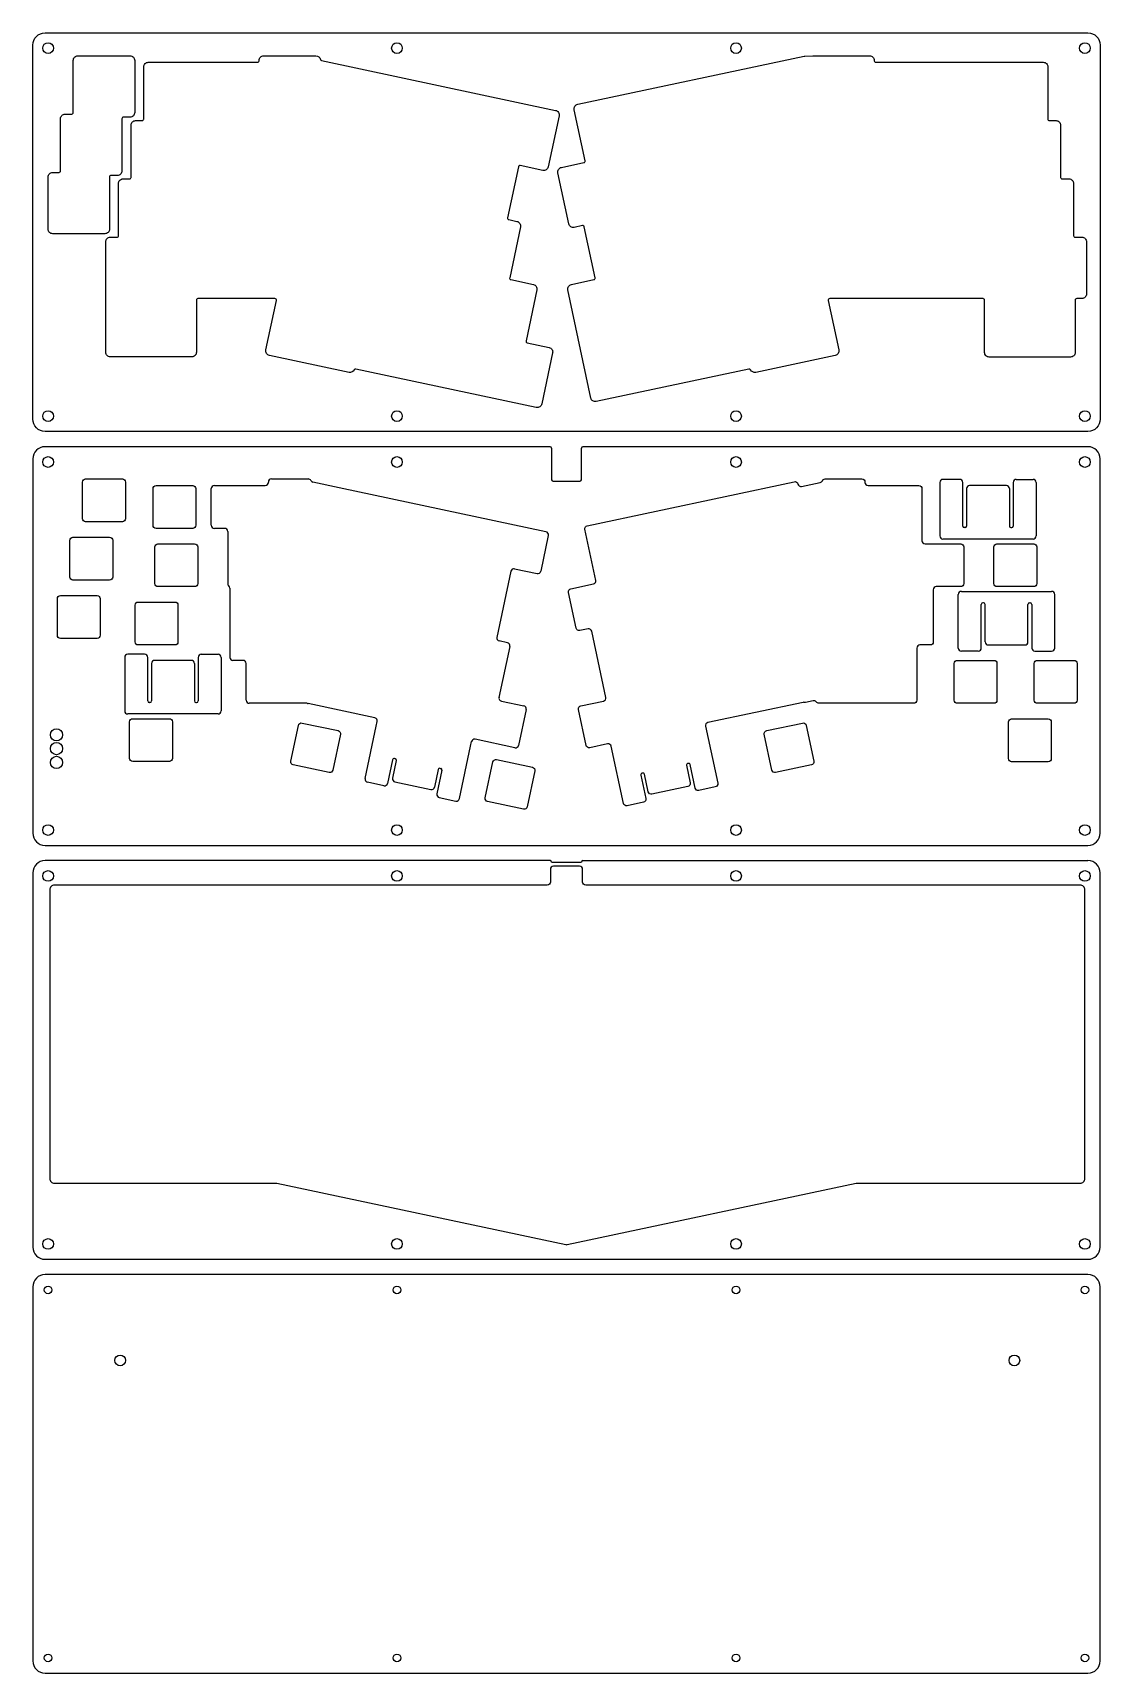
# Model space of a CAD drawing. Header units: millimetres. Extents: x 537 to 886, y -87 to 449.
import ezdxf

# ---------------------------------------------------------------- set-up
doc = ezdxf.new("R2010")
doc.units = ezdxf.units.MM
doc.layers.get('0').update_dxf_attribs({"linetype": 'CONTINUOUS'})

msp = doc.modelspace()

# ---------------------------------------------------------------- linework, layer by layer
for p, q in [((631.37, 440.28), (631.37, 440.29)), ((642.49, 339.5), (642.49, 339.5)), ((706.42, 314.04), (541.37, 314.04)), ((706.92, 313.54), (706.92, 303.27)), ((716.62, 303.27), (716.62, 313.54)), ((882.17, 314.04), (717.12, 314.04)), ((537.37, 310.04), (537.37, 187.79)), ((886.17, 187.79), (886.17, 310.04)), ((595.7, 288.37), (595.7, 300.37)), ((596.7, 301.37), (613.34, 301.37)), ((614.34, 302.37), (614.34, 302.51)), ((615.34, 303.51), (627.34, 303.51)), ((637.43, 300.64), (628.91, 302.45)), ((705.06, 286.26), (637.43, 300.64)), ((707.42, 302.77), (716.12, 302.77)), ((833.75, 302.37), (833.75, 284.87)), ((840.25, 303.37), (834.75, 303.37)), ((841.25, 288.12), (841.25, 302.37)), ((842.5, 300.37), (842.5, 288.12)), ((855.5, 301.37), (843.5, 301.37)), ((856.5, 300.37), (856.5, 288.12)), ((857.75, 302.37), (857.75, 288.12)), ((858.75, 303.37), (864.25, 303.37)), ((865.25, 302.37), (865.25, 284.87)), ((600.06, 287.37), (596.7, 287.37)), ((601.06, 286.37), (601.06, 269.32)), ((705.83, 285.08), (703.34, 273.34)), ((842, 287.62), (841.75, 287.62)), ((857, 287.62), (857.25, 287.62)), ((864.25, 283.87), (834.75, 283.87)), ((693.6, 273.36), (689.01, 251.74)), ((694.79, 274.13), (702.15, 272.57)), ((601.76, 267.8), (601.76, 245.22)), ((839.81, 248.27), (839.81, 265.77)), ((840.81, 266.77), (870.31, 266.77)), ((848.06, 263.02), (847.81, 263.02)), ((863.06, 263.02), (863.31, 263.02)), ((871.31, 248.27), (871.31, 265.77)), ((847.31, 248.27), (847.31, 262.52)), ((848.56, 250.27), (848.56, 262.52)), ((862.56, 250.27), (862.56, 262.52)), ((863.81, 262.52), (863.81, 248.27)), ((693.25, 248.8), (689.71, 232.12)), ((692.48, 249.98), (689.78, 250.56)), ((846.31, 247.27), (840.81, 247.27)), ((849.56, 249.27), (861.56, 249.27)), ((864.81, 247.27), (870.31, 247.27)), ((567.41, 245.22), (567.41, 227.72)), ((573.91, 246.22), (568.41, 246.22)), ((574.91, 230.97), (574.91, 245.22)), ((576.16, 243.22), (576.16, 230.97)), ((589.16, 244.22), (577.16, 244.22)), ((590.16, 243.22), (590.16, 230.97)), ((591.41, 245.22), (591.41, 230.97)), ((592.41, 246.22), (597.91, 246.22)), ((598.91, 245.22), (598.91, 227.72)), ((606.11, 244.22), (602.76, 244.22)), ((607.11, 231.22), (607.11, 243.22)), ((690.48, 230.94), (697.83, 229.37)), ((597.91, 226.72), (568.41, 226.72)), ((575.66, 230.47), (575.41, 230.47)), ((590.66, 230.47), (590.91, 230.47)), ((626.77, 230.22), (608.11, 230.22)), ((649.17, 225.43), (627.31, 230.09)), ((698.6, 228.19), (696.11, 216.45)), ((645.97, 205.59), (649.61, 222.7)), ((649.61, 222.7), (649.94, 224.25)), ((676.78, 199.04), (680.42, 216.16)), ((680.42, 216.16), (680.74, 217.68)), ((694.92, 215.68), (681.93, 218.45)), ((654.94, 211.73), (653.3, 204.03)), ((656.16, 211.47), (654.94, 205.72)), ((655.78, 212.06), (655.54, 212.12)), ((652.12, 203.26), (646.74, 204.4)), ((655.71, 204.54), (667.45, 202.04)), ((669.86, 208.56), (668.64, 202.81)), ((671.08, 208.3), (669.44, 200.6)), ((670.45, 208.95), (670.7, 208.89)), ((670.21, 199.41), (675.59, 198.27)), ((541.37, 183.79), (882.17, 183.79)), ((706.42, 178.79), (541.37, 178.79)), ((706.92, 178.29), (716.62, 178.29)), ((717.12, 178.79), (882.17, 178.79)), ((537.37, 174.79), (537.37, 52.54)), ((886.17, 52.54), (886.17, 174.79)), ((541.37, 48.54), (882.17, 48.54))]:
    msp.add_line(p, q)
for points in [[(537.37, 445.29, -0.414214), (541.37, 449.29), (882.17, 449.29, -0.414214), (886.17, 445.29), (886.17, 323.04, -0.414214), (882.17, 319.04), (541.37, 319.04, -0.414214), (537.37, 323.04)], [(566.5, 404.18, -0.414214), (565, 402.68), (562.93, 402.68, 0.414214), (562.43, 402.18), (562.43, 385.13, -0.414214), (560.93, 383.63), (543.87, 383.63, -0.414214), (542.37, 385.13), (542.37, 402.19, -0.414214), (543.87, 403.69), (545.94, 403.69, 0.414214), (546.44, 404.19), (546.44, 421.24, -0.414214), (547.94, 422.74), (550.1, 422.74, 0.414214), (550.6, 423.24), (550.6, 440.29, -0.414214), (552.1, 441.79), (569.16, 441.79, -0.414214), (570.66, 440.29), (570.66, 423.23, -0.414214), (569.16, 421.73), (567, 421.73, 0.414214), (566.5, 421.23)], [(573.62, 421.1), (573.62, 438.15, -0.414214), (575.12, 439.65), (610.81, 439.65, 0.414214), (611.31, 440.15), (611.31, 440.29, -0.414214), (612.81, 441.79), (629.87, 441.79, -0.355652), (631.34, 440.59, 0.297695), (631.72, 440.2), (708.17, 423.95, -0.414214), (709.32, 422.17), (705.78, 405.49, -0.414214), (704, 404.33), (696.64, 405.9, 0.414214), (696.04, 405.51), (692.5, 388.84, 0.414214), (692.88, 388.25), (695.59, 387.67, -0.414214), (696.74, 385.89), (693.2, 369.22, 0.414214), (693.58, 368.63), (700.94, 367.06, -0.414214), (702.09, 365.28), (698.55, 348.61, 0.414214), (698.93, 348.01), (706.08, 346.49, -0.414214), (707.23, 344.71), (703.69, 328.03, -0.414214), (701.91, 326.87), (642.92, 339.41, 0.34247), (642.37, 339.14, -0.34247), (640.71, 338.34), (614.71, 343.87, -0.414214), (613.56, 345.65), (617, 361.83, 0.476976), (616.51, 362.44), (591.32, 362.44, 0.414214), (590.82, 361.94), (590.82, 344.89, -0.414214), (589.32, 343.39), (562.72, 343.39, -0.414214), (561.22, 344.89), (561.22, 381, -0.414214), (562.72, 382.5), (564.89, 382.5, 0.414214), (565.39, 383), (565.39, 400.05, -0.414214), (566.89, 401.55), (568.96, 401.55, 0.414214), (569.46, 402.05), (569.46, 419.1, -0.414214), (570.96, 420.6), (573.12, 420.6, 0.414214)], [(708.95, 403.53, -0.414214), (710.11, 405.31), (717.47, 406.88, 0.414214), (717.85, 407.47), (714.3, 424.15, -0.414214), (715.46, 425.93), (789.4, 441.65, -0.042377), (789.65, 441.68), (792.24, 441.79, -0.010008), (792.3, 441.79), (810.83, 441.79, -0.414214), (812.33, 440.29), (812.33, 440.15, 0.414214), (812.83, 439.65), (867.56, 439.65, -0.414214), (869.06, 438.15), (869.06, 421.1, 0.414214), (869.56, 420.6), (871.73, 420.6, -0.414214), (873.23, 419.1), (873.23, 402.05, 0.414214), (873.73, 401.55), (875.99, 401.55, -0.414214), (877.49, 400.05), (877.49, 383, 0.414214), (877.99, 382.5), (880.17, 382.5, -0.414214), (881.67, 381), (881.67, 363.94, -0.414214), (880.17, 362.44), (878.49, 362.44, 0.414214), (877.99, 361.94), (877.99, 344.84, -0.414214), (876.49, 343.34), (849.89, 343.34, -0.414214), (848.39, 344.84), (848.39, 361.94, 0.414214), (847.89, 362.44), (797.8, 362.44, 0.476976), (797.31, 361.83), (800.75, 345.65, -0.414214), (799.59, 343.87), (773.6, 338.34, -0.34142), (771.94, 339.14, 0.34142), (771.39, 339.4), (721.5, 328.8, -0.414214), (719.72, 329.95), (712.22, 365.28, -0.414214), (713.37, 367.06), (720.73, 368.63, 0.414214), (721.12, 369.22), (717.58, 385.88, 0.414214), (716.98, 386.27), (714.28, 385.69, -0.414214), (712.5, 386.85)], [(553.63, 290.51), (553.63, 302.51, -0.414214), (554.63, 303.51), (566.63, 303.51, -0.414214), (567.63, 302.51), (567.63, 290.51, -0.414214), (566.63, 289.51), (554.63, 289.51, -0.414214)], [(577.65, 287.37, -0.414214), (576.65, 288.37), (576.65, 300.37, -0.414214), (577.65, 301.37), (589.65, 301.37, -0.414214), (590.65, 300.37), (590.65, 288.37, -0.414214), (589.65, 287.37)], [(831.61, 250.27, -0.414214), (830.61, 249.27), (827.25, 249.27, 0.414214), (826.25, 248.27), (826.25, 231.22, -0.414214), (825.25, 230.22), (794.2, 230.22, -0.243168), (793.38, 230.64, 0.299391), (792.36, 231.04), (789.88, 230.51, -0.097678), (789.49, 230.5, 0.097678), (789.1, 230.5), (757.98, 223.88, 0.414214), (757.21, 222.7), (761.17, 204.06, -0.414214), (760.4, 202.87), (755.02, 201.73, -0.414214), (753.83, 202.5), (752.19, 210.2, 0.414214), (751.6, 210.58), (751.36, 210.53, 0.414214), (750.97, 209.94), (752.19, 204.19, -0.414214), (751.42, 203.01), (739.69, 200.51, -0.414213), (738.5, 201.28), (737.28, 207.03, 0.414214), (736.69, 207.41), (736.44, 207.36, 0.414214), (736.06, 206.77), (737.69, 199.07, -0.414214), (736.92, 197.88), (731.54, 196.74, -0.414214), (730.36, 197.51), (726.39, 216.15, 0.414214), (725.21, 216.92), (719.38, 215.68, -0.414214), (718.2, 216.45), (715.7, 228.19, -0.414214), (716.47, 229.37), (723.84, 230.94, 0.414214), (724.61, 232.12), (720.01, 253.74, 0.414214), (718.83, 254.51), (716.12, 253.94, -0.414214), (714.94, 254.71), (712.44, 266.45, -0.414214), (713.21, 267.63), (720.58, 269.2, 0.414214), (721.35, 270.38), (717.8, 287.06, -0.414214), (718.57, 288.24), (786.21, 302.62, -0.414214), (787.4, 301.85), (787.4, 301.85, 0.414214), (788.59, 301.08), (794.7, 302.38, 0.234761), (795.39, 302.93, -0.290746), (796.3, 303.51), (808.3, 303.51, -0.414214), (809.3, 302.51), (809.3, 302.37, 0.414214), (810.3, 301.37), (826.93, 301.37, -0.414214), (827.93, 300.37), (827.93, 283.32, 0.414214), (828.93, 282.32), (840.62, 282.32, -0.414214), (841.62, 281.32), (841.62, 269.32, -0.414214), (840.62, 268.32), (832.61, 268.32, 0.414214), (831.61, 267.32)], [(549.47, 271.46), (549.47, 283.46, -0.414214), (550.47, 284.46), (562.47, 284.46, -0.414214), (563.47, 283.46), (563.47, 271.46, -0.414214), (562.47, 270.46), (550.47, 270.46, -0.414214)], [(577.25, 281.32, -0.414214), (578.25, 282.32), (590.25, 282.32, -0.414214), (591.25, 281.32), (591.25, 269.32, -0.414214), (590.25, 268.32), (578.25, 268.32, -0.414214), (577.25, 269.32)], [(852.44, 268.32, -0.414214), (851.44, 269.32), (851.44, 281.32, -0.414214), (852.44, 282.32), (864.44, 282.32, -0.414214), (865.44, 281.32), (865.44, 269.32, -0.414214), (864.44, 268.32)], [(558.4, 251.41), (546.4, 251.41, -0.414214), (545.4, 252.41), (545.4, 264.41, -0.414214), (546.4, 265.41), (558.4, 265.41, -0.414214), (559.4, 264.41), (559.4, 252.41, -0.414214)], [(583.8, 249.27), (571.8, 249.27, -0.414214), (570.8, 250.27), (570.8, 262.27, -0.414214), (571.8, 263.27), (583.8, 263.27, -0.414214), (584.8, 262.27), (584.8, 250.27, -0.414214)], [(838.44, 231.22), (838.44, 243.22, -0.414214), (839.44, 244.22), (851.44, 244.22, -0.414214), (852.44, 243.22), (852.44, 231.22, -0.414214), (851.44, 230.22), (839.44, 230.22, -0.414214)], [(877.64, 244.22, -0.414214), (878.64, 243.22), (878.64, 231.22, -0.414214), (877.64, 230.22), (865.64, 230.22, -0.414214), (864.64, 231.22), (864.64, 243.22, -0.414214), (865.64, 244.22)], [(569.02, 224.17, -0.414214), (570.02, 225.17), (582.02, 225.17, -0.414214), (583.02, 224.17), (583.02, 212.17, -0.414214), (582.02, 211.17), (570.02, 211.17, -0.414214), (569.02, 212.17)], [(622.47, 210.07, -0.414214), (621.7, 211.25), (624.2, 222.99, -0.414214), (625.39, 223.76), (637.12, 221.27, -0.414214), (637.89, 220.08), (635.4, 208.34, -0.414214), (634.21, 207.57)], [(791.83, 210.07), (780.1, 207.57, -0.414214), (778.91, 208.34), (776.41, 220.08, -0.414214), (777.18, 221.27), (788.92, 223.76, -0.414214), (790.11, 222.99), (792.6, 211.25, -0.414214)], [(856.19, 212.12), (856.19, 224.12, -0.414214), (857.19, 225.12), (869.19, 225.12, -0.414214), (870.19, 224.12), (870.19, 212.12, -0.414214), (869.19, 211.12), (857.19, 211.12, -0.414214)], [(685.23, 199.29), (687.72, 211.03, -0.414214), (688.91, 211.8), (700.65, 209.3, -0.414214), (701.42, 208.11), (698.92, 196.38, -0.414214), (697.73, 195.61), (686, 198.1, -0.414214)], [(881.14, 169.26, 0.414214), (879.64, 170.76), (718.04, 170.76, -0.414214), (717.04, 171.76), (717.04, 175.93, 0.414213), (716.04, 176.93), (715.97, 176.93), (707.57, 176.93), (707.49, 176.93, 0.414214), (706.49, 175.93), (706.49, 171.76, -0.414214), (705.49, 170.76), (544.4, 170.76, 0.414214), (542.9, 169.26), (542.9, 74.92, 0.414214), (544.4, 73.42), (616.93, 73.42, -0.052408), (617.14, 73.39), (711.56, 53.32, 0.105104), (711.98, 53.32), (806.4, 73.39, -0.052408), (806.6, 73.42), (879.64, 73.42, 0.414214), (881.14, 74.92)], [(882.17, -86.71, 0.414214), (886.17, -82.71), (886.17, 39.54, 0.414214), (882.17, 43.54), (541.37, 43.54, 0.414214), (537.37, 39.54), (537.37, -82.71, 0.414214), (541.37, -86.71)]]:
    msp.add_lwpolyline(points, format="xyb", close=True)
for centre, radius in [((542.37, 444.29), 1.75), ((656.37, 444.29), 1.75), ((767.17, 444.29), 1.75), ((881.17, 444.29), 1.75), ((542.37, 324.04), 1.75), ((656.37, 324.04), 1.75), ((767.17, 324.04), 1.75), ((881.17, 324.04), 1.75), ((542.37, 309.04), 1.75), ((656.37, 309.04), 1.75), ((767.17, 309.04), 1.75), ((881.17, 309.04), 1.75), ((545.12, 219.89), 2), ((545.12, 215.39), 2), ((545.12, 210.89), 2), ((542.37, 188.79), 1.75), ((656.37, 188.79), 1.75), ((767.17, 188.79), 1.75), ((881.17, 188.79), 1.75), ((542.37, 173.79), 1.75), ((656.37, 173.79), 1.75), ((767.17, 173.79), 1.75), ((881.17, 173.79), 1.75), ((542.37, 53.54), 1.75), ((656.37, 53.54), 1.75), ((767.17, 53.54), 1.75), ((881.17, 53.54), 1.75), ((542.37, 38.54), 1.25), ((656.37, 38.54), 1.25), ((767.17, 38.54), 1.25), ((881.17, 38.54), 1.25), ((565.92, 15.49), 1.75), ((858.12, 15.49), 1.75), ((542.37, -81.71), 1.25), ((656.37, -81.71), 1.25), ((767.17, -81.71), 1.25), ((881.17, -81.71), 1.25)]:
    msp.add_circle(centre, radius)
for centre, radius, start, end in [((541.37, 310.04), 4, 90, 180), ((706.42, 313.54), 0.5, 0, 90), ((717.12, 313.54), 0.5, 90, 180), ((882.17, 310.04), 4, 0, 90), ((596.7, 300.37), 1, 90, 180), ((613.34, 302.37), 1, -90, 0), ((615.34, 302.51), 1, 90, 180), ((627.34, 302.51), 1, 27.5079, 90), ((629.11, 303.43), 1, 207.5079, 258), ((707.42, 303.27), 0.5, 180, 270), ((716.12, 303.27), 0.5, 270, 360), ((834.75, 302.37), 1, 90, 180), ((840.25, 302.37), 1, 0, 90), ((843.5, 300.37), 1, 89.9999, 180), ((855.5, 300.37), 1, 0, 89.9998), ((858.75, 302.37), 1, 90, 180), ((864.25, 302.37), 1, 0, 90), ((596.7, 288.37), 1, 180, 270), ((600.06, 286.37), 1, 0, 90), ((704.86, 285.29), 1, -12, 78), ((834.75, 284.87), 1, 180, 270), ((841.75, 288.12), 0.5, 180, 270), ((842, 288.12), 0.5, -90, 0), ((857, 288.12), 0.5, 180, 270), ((857.25, 288.12), 0.5, 270, 360), ((864.25, 284.87), 1, -90, 0), ((694.58, 273.16), 1, 78, 168), ((602.06, 269.32), 1, 180, 229.4584), ((600.76, 267.8), 1, 0, 49.4584), ((702.36, 273.55), 1, 258, 348), ((840.81, 265.77), 1, 90, 180), ((847.81, 262.52), 0.5, 90, 180), ((848.06, 262.52), 0.5, 0, 90), ((863.06, 262.52), 0.5, 90, 180), ((863.31, 262.52), 0.5, 0, 90), ((870.31, 265.77), 1, 0, 90), ((689.99, 251.54), 1, 168, 258), ((692.28, 249.01), 1, -12, 78), ((840.81, 248.27), 1, 180, 270), ((846.31, 248.27), 1, -90, 0), ((849.56, 250.27), 1, 180, 269.9998), ((861.56, 250.27), 1, -90.0001, 0), ((864.81, 248.27), 1, 180, 270), ((870.31, 248.27), 1, -90, 0), ((568.41, 245.22), 1, 90, 180), ((573.91, 245.22), 1, 0, 90), ((577.16, 243.22), 1, 89.9999, 180), ((589.16, 243.22), 1, 0, 89.9998), ((592.41, 245.22), 1, 90, 180), ((597.91, 245.22), 1, 0, 90), ((602.76, 245.22), 1, 180, 270), ((606.11, 243.22), 1, 0, 90), ((575.41, 230.97), 0.5, 180, 270), ((575.66, 230.97), 0.5, -90, 0), ((590.66, 230.97), 0.5, 180, 270), ((590.91, 230.97), 0.5, 270, 360), ((608.11, 231.22), 1, 180, 270), ((690.69, 231.91), 1, 168, 258), ((568.41, 227.72), 1, 180, 270), ((597.91, 227.72), 1, -90, 0), ((626.77, 229.22), 1, 68.1783, 90), ((627.52, 231.07), 1, 248.1783, 258), ((648.96, 224.46), 1, -12, 77.9652), ((697.63, 228.4), 1, -12, 78), ((681.72, 217.47), 1, 77.9652, 168), ((695.13, 216.66), 1, 258, 348), ((655.43, 211.63), 0.5, 78, 168), ((655.68, 211.57), 0.5, -12, 78), ((646.95, 205.38), 1, 168, 258), ((652.33, 204.24), 1, 258, 348), ((655.92, 205.52), 1, 168, 257.9998), ((670.35, 208.46), 0.5, 78, 168), ((670.59, 208.4), 0.5, -12, 78), ((667.66, 203.02), 1, 257.9999, 348), ((670.42, 200.39), 1, 168, 258), ((675.8, 199.25), 1, 258, 348), ((541.37, 187.79), 4, 180, 270), ((882.17, 187.79), 4, -90, 0), ((541.37, 174.79), 4, 90, 180), ((706.42, 178.29), 0.5, 0, 90), ((717.12, 178.29), 0.5, 90, 180), ((882.17, 174.79), 4, 0, 90), ((541.37, 52.54), 4, 180, 270), ((882.17, 52.54), 4, -90, 0)]:
    msp.add_arc(centre, radius, start, end)

doc.saveas('drawing.dxf')
